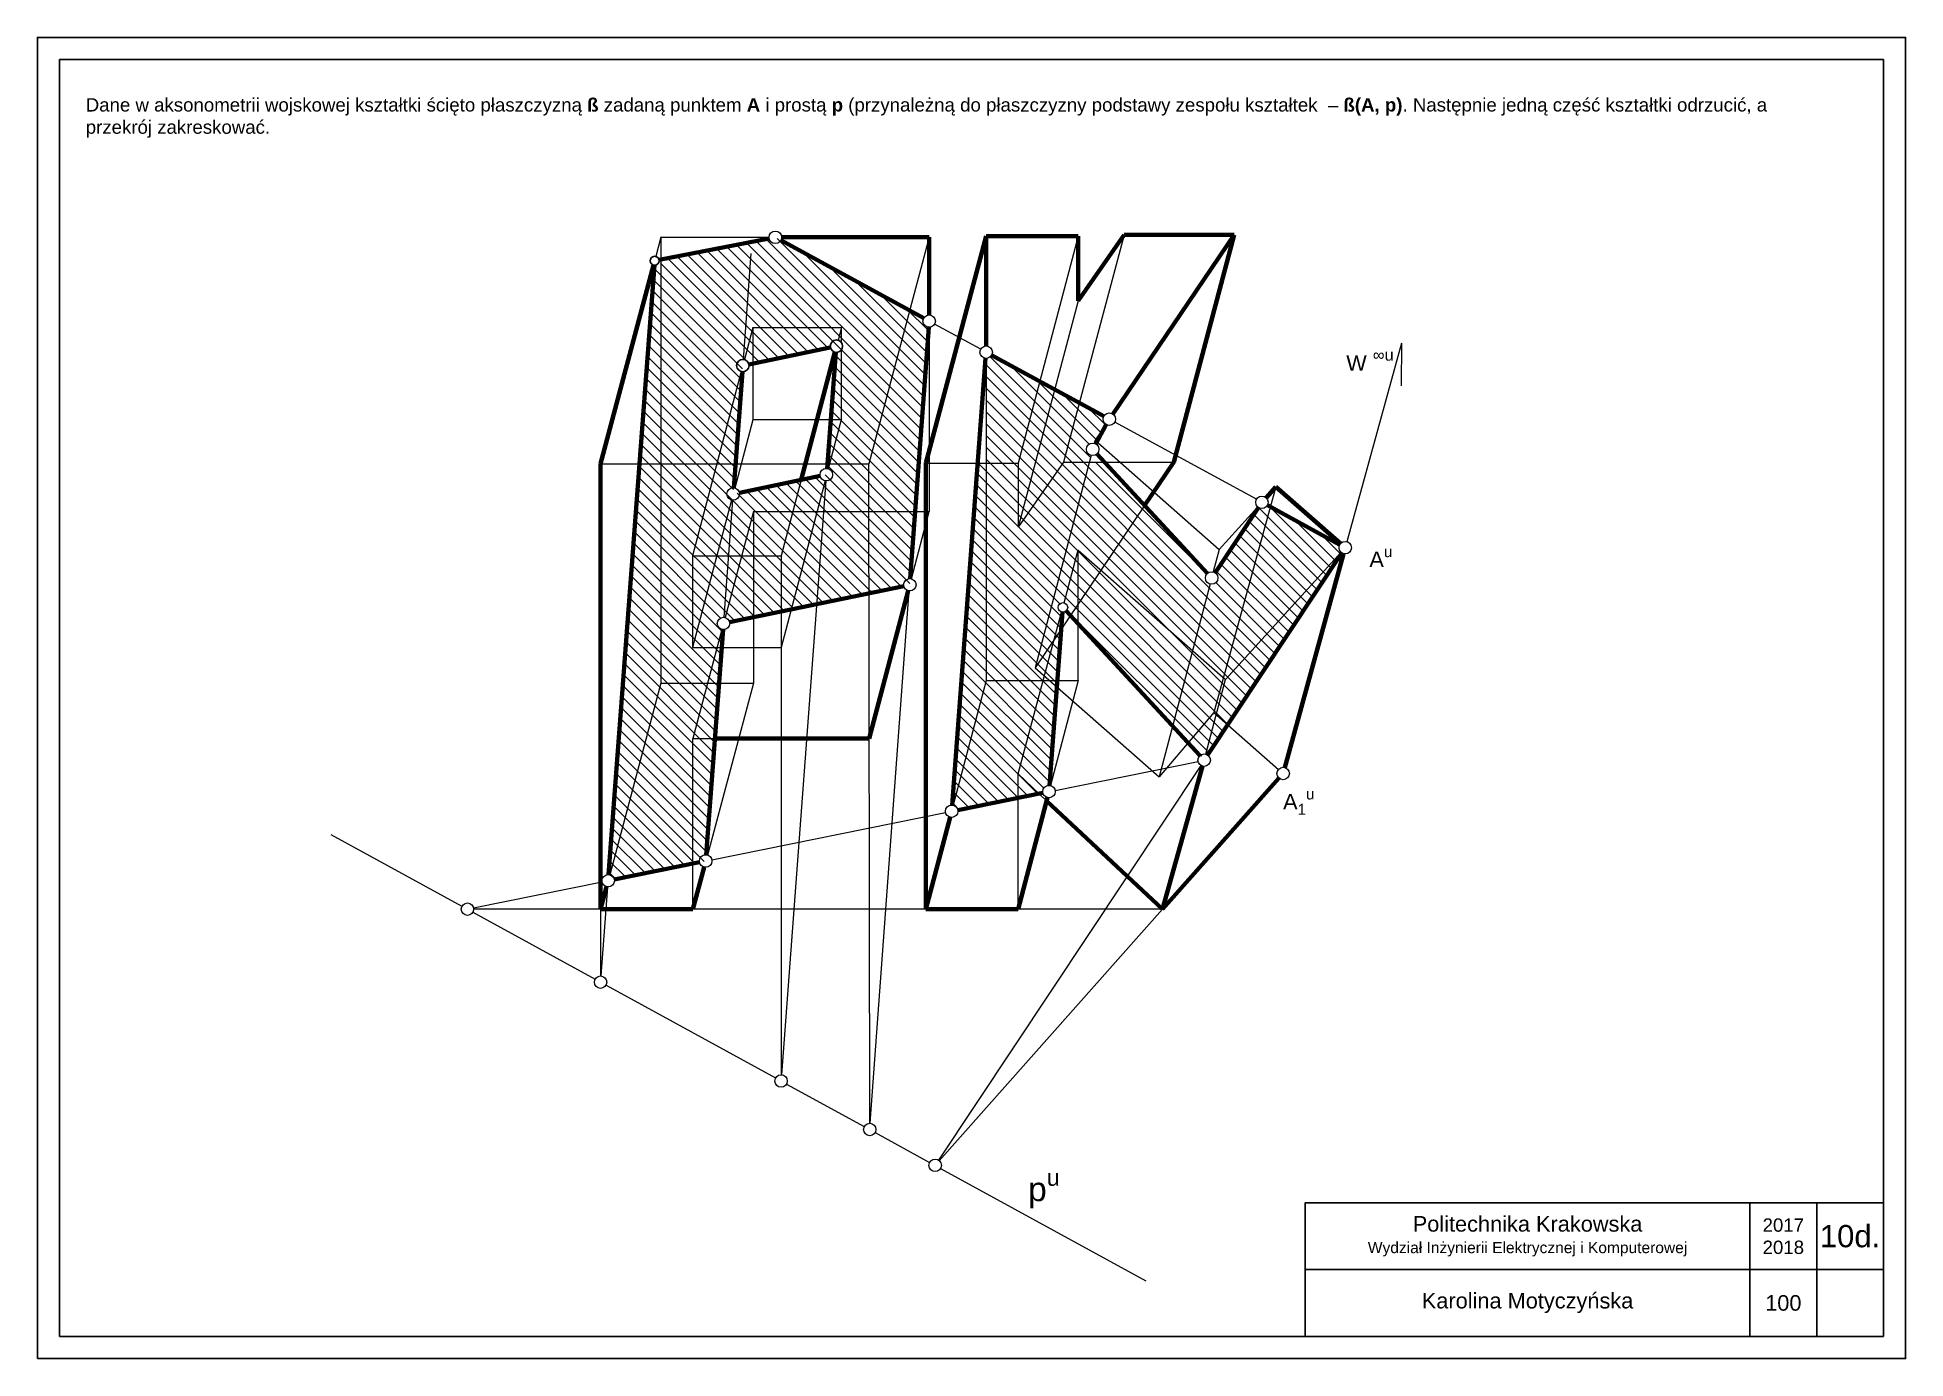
# Model space of a CAD drawing. Header units: inches. Extents: x 12 to 432, y 8 to 305.
import ezdxf

# ---------------------------------------------------------------- set-up
doc = ezdxf.new("R2010")
doc.units = ezdxf.units.IN
doc.header["$MEASUREMENT"] = 0
doc.styles.get("Standard").update_dxf_attribs({"font": 'arial.ttf'})

msp = doc.modelspace()

# ---------------------------------------------------------------- hatches: boundary and pattern name
at = {"lineweight": 18}
h = msp.add_hatch(dxfattribs=at)
h.set_pattern_fill('LINE', color=6, scale=15, angle=315, style=0)
h.set_pattern_definition([(315, (281.178, 252.2768), (1.325825, 1.325825), [])])
h.paths.add_polyline_path([(260.89, 199.66), (251.93, 209.36), (248.45, 209.36), (236.26, 163.16), (240.6, 169.59), (242.24, 175.69, -0.339183), (241.44, 176.73, -0.493448), (242.8, 177.77), (245.99, 189.65), (245.99, 189.63), (251.1, 185.15)])
h.paths.add_polyline_path([(248.45, 209.36), (242.68, 209.36), (232.45, 194.8), (232.45, 209.19), (225.27, 209.19), (225.27, 160.33), (238.11, 160.33), (238.37, 161.3), (236.26, 163.16)])
h.paths.add_polyline_path([(246.23, 222.71), (240.68, 225.73), (232.45, 194.8), (242.68, 209.36)])
h.paths.add_polyline_path([(249.76, 214.33), (252.17, 217.89, -0.248846), (251.56, 219.05, -0.125305), (251.73, 219.72), (246.23, 222.71), (242.68, 209.36), (248.45, 209.36), (248.87, 210.93, -0.340501), (247.82, 212.28, -0.491979), (249.58, 213.63)])
h.paths.add_polyline_path([(240.68, 225.73), (237.33, 227.56), (232.45, 209.19), (232.45, 194.8)])
h.paths.add_polyline_path([(237.33, 227.56), (226.5, 233.45, -0.274653), (225.27, 232.72), (225.27, 209.19), (232.45, 209.19)])
h.paths.add_polyline_path([(225.27, 209.19), (223.4, 209.19), (217.63, 132.31, -0.045663), (217.88, 132.27), (225.27, 160.33)])
h.paths.add_polyline_path([(260.89, 199.66), (251.1, 185.15), (271.67, 167.06), (275.61, 182.01, -0.340501), (274.57, 183.36, -0.209072), (275.02, 184.39)])
h.paths.add_polyline_path([(289.18, 199.32), (288.49, 199.7, -0.440092), (286.49, 199.2), (276.74, 184.53, -0.251255), (277.37, 183.36, -0.491979), (275.61, 182.01), (271.67, 167.06), (278.62, 160.94)])
h.paths.add_polyline_path([(305.06, 189.13, -0.211582), (304.6, 190.16, -0.125305), (304.77, 190.83), (289.18, 199.32), (278.62, 160.94), (279.1, 160.52)])
h.paths.add_polyline_path([(305.22, 189, -0.03767), (305.06, 189.13), (279.1, 160.52), (277, 152.63), (279.58, 150.37)])
h.paths.add_polyline_path([(279.1, 160.52), (278.62, 160.94), (276.46, 153.11), (277, 152.63)])
h.paths.add_polyline_path([(278.62, 160.94), (271.67, 167.06), (267.18, 150.06), (270.67, 146.29), (276.46, 153.11)])
h.paths.add_polyline_path([(277, 152.63), (276.46, 153.11), (270.67, 146.29), (273.33, 143.42, -0.257103), (274.64, 143.74)])
h.paths.add_polyline_path([(279.58, 150.37), (277, 152.63), (274.64, 143.74, -0.081664), (275.05, 143.56)])
h.paths.add_polyline_path([(271.67, 167.06), (251.1, 185.15), (245.99, 177.59), (245.99, 172.97), (267.18, 150.06)])
h.paths.add_polyline_path([(251.1, 185.15), (245.99, 189.63), (245.99, 177.59)], flags=17)
h.paths.add_polyline_path([(245.99, 189.63), (245.99, 189.64), (242.8, 177.77, -0.339183), (243.6, 176.73, -0.209072), (243.25, 175.94), (244.19, 174.92), (245.99, 177.59)], flags=17)
h.paths.add_polyline_path([(245.99, 177.59), (244.19, 174.92), (245.99, 172.97)], flags=17)
h.paths.add_polyline_path([(242.16, 171.9), (242.44, 175.65, -0.047007), (242.24, 175.69), (240.6, 169.59)], flags=17)
h.paths.add_polyline_path([(242.16, 171.9), (240.6, 169.59), (238.37, 161.3), (239.48, 160.33), (241.29, 160.33)], flags=17)
h.paths.add_polyline_path([(240.6, 169.59), (236.26, 163.16), (238.37, 161.3)], flags=17)
h.paths.add_polyline_path([(238.37, 161.3), (238.11, 160.33), (239.48, 160.33)], flags=17)
h.paths.add_polyline_path([(241.29, 160.33), (239.48, 160.33), (241.18, 158.83)])
h.paths.add_polyline_path([(241.18, 158.83), (239.48, 160.33), (238.11, 160.33), (232.45, 139.3), (237.17, 134.89), (238.04, 135.06, -0.049925), (238.01, 135.34, -0.43632), (239.52, 136.74)])
h.paths.add_polyline_path([(238.11, 160.33), (225.27, 160.33), (217.88, 132.27, -0.285891), (218.9, 131.19), (232.45, 133.93), (232.45, 139.3)])
h.paths.add_polyline_path([(232.45, 139.3), (232.45, 133.93), (237.17, 134.89)], flags=17)
h.paths.add_polyline_path([(189.45, 206.59), (168.41, 202.22), (170.58, 231.1), (191.61, 235.46)], flags=16)
edge = h.paths.add_edge_path()
edge.add_arc((166.23, 173.14), 1.4, 11.7278, 265.7095)
edge.add_line((166.13, 171.74), (162.23, 119.73))
edge.add_line((162.23, 119.73), (140.3, 115.3))
edge.add_line((140.3, 115.3), (150.65, 253.26))
edge.add_arc((150.75, 254.66), 1.4, 265.7095, 371.002)
edge.add_line((152.13, 254.92), (177.87, 259.93))
edge.add_line((177.87, 259.93), (211.51, 241.62))
edge.add_arc((212.46, 241.1), 1.08, 151.4312, 265.7959)
edge.add_line((212.38, 240.02), (208.1, 181.83))
edge.add_line((208.1, 181.83), (167.6, 173.42))
h.paths.add_polyline_path([(21.78, 280.48), (401.32, 280.48), (401.32, 292.71), (21.78, 292.71)], flags=9)
h.paths.add_polyline_path([(305.35, 229.45), (317.5, 229.45), (317.5, 237.78), (305.35, 237.78)], flags=9)
h.paths.add_polyline_path([(310.54, 185.08), (317.25, 185.08), (317.25, 193.12), (310.54, 193.12)], flags=9)
h.paths.add_polyline_path([(291.14, 129.8), (298.92, 129.8), (298.92, 138.65), (291.14, 138.65)], flags=9)
h.paths.add_polyline_path([(232.85, 42.17), (242.33, 42.17), (242.33, 54.55), (232.85, 54.55)], flags=9)
h.paths.add_polyline_path([(399.37, 16.74), (409.28, 16.74), (409.28, 23.95), (399.37, 23.95)], flags=9)
h.paths.add_polyline_path([(322.25, 17.22), (371.55, 17.22), (371.55, 24.43), (322.25, 24.43)], flags=9)
h.paths.add_polyline_path([(411.35, 30.19), (427.45, 30.19), (427.45, 40.49), (411.35, 40.49)], flags=9)
h.paths.add_polyline_path([(399.1, 29.75), (409.92, 29.75), (409.92, 40.95), (399.1, 40.95)], flags=9)
h.paths.add_polyline_path([(310.29, 29.96), (383.86, 29.96), (383.86, 41.71), (310.29, 41.71)], flags=9)
h = msp.add_hatch(dxfattribs=at)
h.set_pattern_fill('LINE', color=256, scale=1.3475, angle=315)
h.set_pattern_definition([(315, (-6.481, -0.0953), (3.025224, 3.025224), [])])
edge = h.paths.add_edge_path()
edge.add_arc((274.28, 142.39), 1.4, 56.4155, 132.7645)
edge.add_line((273.33, 143.42), (273.55, 143.18))
edge.add_arc((274.28, 142.39), 1.08, 56.4155, 132.7645, ccw=False)
edge.add_line((274.87, 143.29), (275.05, 143.56))

# ---------------------------------------------------------------- linework, layer by layer
for p, q in [((256.27, 260.5), (242.68, 209.36)), ((152.16, 259.93), (151.01, 255.62)), ((152.16, 259.93), (176.47, 259.93)), ((152.16, 259.93), (152.16, 159.68)), ((170.69, 232.49), (172.47, 256.29)), ((212.46, 259.93), (198.88, 209.03)), ((245.99, 260.2), (232.45, 209.19)), ((245.99, 245.69), (232.45, 194.8)), ((172.84, 239.65), (170.94, 232.45)), ((172.84, 239.65), (192.75, 239.65)), ((172.84, 239.65), (172.84, 218.93)), ((192.75, 239.65), (192, 236.81)), ((192.71, 239.65), (192.71, 236.33)), ((212.46, 239.7), (212.46, 198.31)), ((224.04, 234.79), (213.69, 240.43)), ((318.65, 236.12), (306.37, 191.51)), ((318.65, 236.12), (318.59, 226.53)), ((192.71, 234.59), (192.71, 218.93)), ((225.27, 232.72), (225.27, 160.33)), ((170.22, 229.74), (159.26, 188.31)), ((172.84, 218.93), (168.77, 203.58)), ((192.71, 218.93), (172.84, 218.93)), ((192.71, 218.93), (189.79, 207.9)), ((249.76, 214.33), (249.58, 213.63)), ((252.17, 217.89), (249.76, 214.33)), ((249.76, 214.33), (277.67, 189.79)), ((286.03, 201.04), (254.19, 218.38)), ((248.87, 210.93), (236.26, 163.16)), ((138.59, 209.03), (198.88, 209.03)), ((199.1, 60.77), (198.88, 209.03)), ((211.73, 209.19), (232.45, 209.19)), ((242.68, 209.36), (232.45, 194.8)), ((232.45, 209.19), (232.45, 194.8)), ((242.68, 209.36), (267.43, 209.36)), ((183.69, 205.39), (179.17, 188.31)), ((189.08, 205.2), (179.17, 167.72)), ((189.24, 205.17), (179.27, 71.68)), ((290.43, 203.86), (276.46, 153.11)), ((168.06, 200.87), (159.26, 167.72)), ((166.34, 174.53), (168.31, 200.83)), ((172.98, 198.31), (166.59, 174.49)), ((172.98, 198.31), (212.46, 198.31)), ((172.98, 198.31), (172.98, 159.68)), ((208.46, 183.18), (212.46, 198.31)), ((260.89, 199.66), (236.26, 163.16)), ((277.67, 189.79), (286.32, 199.33)), ((242.8, 177.77), (245.99, 189.65)), ((245.99, 160.33), (245.99, 189.65)), ((245.99, 189.64), (279.1, 160.52)), ((277.67, 189.79), (276.33, 184.72)), ((279.1, 160.52), (305.06, 189.13)), ((159.26, 188.31), (179.17, 188.31)), ((159.26, 188.31), (159.26, 167.72)), ((179.17, 188.31), (179.17, 167.72)), ((275.61, 182.01), (264.16, 138.62)), ((199.2, 60.77), (208, 180.43)), ((232.45, 139.3), (242.24, 175.69)), ((165.87, 171.78), (159.31, 147.3)), ((159.26, 167.72), (179.17, 167.72)), ((179.17, 167.72), (179.17, 71.68)), ((152.16, 159.68), (140.66, 116.65)), ((152.16, 159.68), (172.98, 159.68)), ((172.98, 159.68), (162.59, 121.08)), ((225.27, 160.33), (217.88, 132.27)), ((225.27, 160.33), (245.99, 160.33)), ((236.26, 163.16), (264.16, 138.62)), ((245.99, 160.33), (239.77, 136.7)), ((274.64, 143.74), (279.1, 160.52)), ((276.46, 153.11), (264.16, 138.62)), ((276.46, 153.11), (290.98, 140.34)), ((159.31, 108.9), (159.31, 147.3)), ((159.31, 147.3), (164.29, 147.3)), ((273.5, 141.23), (214.58, 52.48)), ((232.45, 108.9), (232.45, 139.3)), ((232.45, 139.3), (238.87, 133.29)), ((240.79, 135.62), (272.91, 142.11)), ((163.6, 120.01), (216.15, 130.64)), ((77.94, 125.72), (107.43, 109.57)), ((110.03, 109.18), (138.93, 115.02)), ((138.69, 93.9), (140.2, 113.9)), ((265.54, 109.58), (214.73, 52.36)), ((109.88, 108.23), (137.36, 93.18)), ((264.93, 108.9), (110.06, 108.9)), ((138.59, 108.9), (138.59, 93.91)), ((211.73, 108.9), (232.45, 108.9)), ((139.82, 91.83), (177.94, 70.96)), ((180.4, 69.61), (197.87, 60.04)), ((200.32, 58.7), (212.57, 51.99)), ((215.03, 50.64), (261.15, 25.39))]:
    msp.add_line(p, q, dxfattribs=at)
at = {"lineweight": 70}
for p, q in [((256.27, 260.5), (245.99, 245.69)), ((281.03, 260.5), (253.74, 220.2)), ((256.27, 260.5), (281.03, 260.5)), ((281.03, 260.5), (267.43, 209.36)), ((179.27, 259.93), (212.46, 259.93)), ((225.27, 260.2), (211.73, 209.19)), ((212.46, 259.93), (212.46, 242.5)), ((225.27, 260.2), (245.99, 260.2)), ((225.27, 260.2), (225.27, 235.52)), ((245.99, 260.2), (245.99, 245.69)), ((150.5, 253.69), (138.59, 209.03)), ((191.28, 234.1), (183.69, 205.39)), ((138.59, 209.03), (138.59, 108.9)), ((211.73, 209.19), (211.73, 108.9)), ((267.43, 209.36), (260.89, 199.66)), ((288.2, 201.4), (290.43, 203.86)), ((290.43, 203.86), (304.95, 191.09)), ((305.63, 188.81), (292.4, 140.77)), ((198.97, 147.3), (207.74, 180.47)), ((164.29, 147.3), (198.97, 147.3)), ((264.93, 108.9), (273.9, 141.04)), ((291.1, 138.37), (264.92, 108.92)), ((239.06, 133.99), (232.45, 108.9)), ((238.87, 133.29), (264.93, 108.9)), ((217.17, 129.56), (211.73, 108.9)), ((161.86, 118.38), (159.31, 108.9)), ((139.94, 113.95), (138.59, 108.9)), ((138.59, 108.9), (159.31, 108.9)), ((211.73, 108.9), (232.45, 108.9))]:
    msp.add_line(p, q, dxfattribs=at)
for p, q in [((396.98, 12.88), (396.98, 42.88)), ((411.98, 12.88), (411.98, 42.88)), ((296.98, 27.88), (426.98, 27.88))]:
    msp.add_line(p, q)
for points in [[(11.98, 7.88), (431.98, 7.88), (431.98, 304.88), (11.98, 304.88)], [(16.98, 12.88), (426.98, 12.88), (426.98, 299.88), (16.98, 299.88)], [(296.98, 12.88), (426.98, 12.88), (426.98, 42.88), (296.98, 42.88)]]:
    msp.add_lwpolyline(points, close=True)
for points in [[(151.74, 254.85), (176.5, 259.66)], [(179.1, 259.26), (211.23, 241.77)], [(140.4, 116.69), (150.68, 253.66)], [(212.35, 239.7), (208.2, 183.22)], [(171.95, 231.38), (190.24, 235.18)], [(191.51, 234.07), (189.55, 207.95)], [(225.16, 232.73), (217.63, 132.31)], [(251.73, 219.72), (226.5, 233.45)], [(168.52, 203.62), (170.48, 229.7)], [(249.9, 213.51), (252.28, 217.82)], [(275.02, 184.39), (250.17, 211.25)], [(187.98, 206.28), (169.79, 202.51)], [(286.49, 199.2), (276.74, 184.53)], [(304.77, 190.83), (288.49, 199.7)], [(275.05, 143.56), (305.22, 189)], [(206.73, 181.54), (167.6, 173.42)], [(239.52, 136.74), (242.44, 175.65)], [(243.25, 175.94), (273.33, 143.42)], [(166.13, 171.74), (162.33, 121.13)], [(218.9, 131.19), (238.04, 135.06)], [(160.85, 119.45), (141.67, 115.58)]]:
    msp.add_lwpolyline(points, dxfattribs=at)
at = {"lineweight": 18}
for centre, radius in [((177.87, 259.93), 1.4), ((212.46, 241.1), 1.4), ((225.27, 234.12), 1.4), ((252.96, 219.05), 1.4), ((249.22, 212.28), 1.4), ((189.35, 206.57), 1.4), ((168.41, 202.22), 1.4), ((287.26, 200.37), 1.4), ((306, 190.16), 1.4), ((208.1, 181.83), 1.4), ((275.97, 183.36), 1.4), ((242.52, 176.73), 1.08), ((166.23, 173.14), 1.4), ((274.28, 142.39), 1.4), ((292.03, 139.42), 1.4), ((239.41, 135.34), 1.4), ((217.53, 130.92), 1.4), ((162.23, 119.73), 1.4), ((140.3, 115.3), 1.4), ((108.66, 108.9), 1.4), ((138.59, 92.51), 1.4), ((179.17, 70.28), 1.4), ((199.1, 59.37), 1.4), ((213.8, 51.32), 1.4)]:
    msp.add_circle(centre, radius, dxfattribs=at)
for centre, radius in [((150.75, 254.66), 1), ((191.61, 235.46), 1.4), ((170.58, 231.1), 1.4)]:
    msp.add_circle(centre, radius)

# ---------------------------------------------------------------- texts
for s, width, gutter_width, heights, insert, char_height, attachment_point in [('Dane w aksonometrii wojskowej kształtki ścięto płaszczyzną {\\fArial|b1|i0|c238|p34;ß} zadaną punktem {\\fArial|b1|i0|c238|p34;A} i prostą {\\fArial|b1|i0|c238|p34;p }(przynależną do płaszczyzny podstawy zespołu kształtek  – {\\fArial|b1|i0|c238|p34;ß(A, p)}. Następnie jedną część kształtki odrzucić, a przekrój zakreskować.{\\H1.34732x; }', 379.0058, 12.5, [18.18], (22.85, 291.21), 3, 1), ('Politechnika Krakowska\\P{\\H0.71429x;Wydział Inżynierii Elektrycznej i Komputerowej }', 100, 17.5, [0], (346.98, 35.38), 3.5, 5), ('2017\\P2018', 15, 17.5, [0], (404.48, 35.38), 3, 5), ('\\A1;10d.', 15, 17.5, [0], (419.48, 35.38), 5, 5)]:
    msp.add_mtext_dynamic_manual_height_columns(s, width=width, gutter_width=gutter_width, heights=heights, dxfattribs=dict(insert=insert, char_height=char_height, attachment_point=attachment_point))
for s, width, heights, insert, char_height, attachment_point in [('\\A1;W {\\H0.75831x;\\S∞u^ ;} ', 11.6793, [3.63], (306.22, 234.86), 3.5, 1), ('\\A1;A{\\H0.7x;\\Su^ ;}', 53.5358, [0], (311.42, 190.49), 3.5, 1), ('\\A1;A{\\H0.7x;\\S^ 1;\\Su^ ;}', 53.5358, [0], (292.02, 136.02), 3.5, 1), ('\\A1;p{\\H0.7x;\\Su^ ;}', 6.5812, [0], (234.7, 50.5), 5.39, 1), ('Karolina Motyczyńska', 100, [0], (346.98, 20.38), 3.5, 5), ('100', 15, [0], (404.48, 20.38), 3.5, 5)]:
    msp.add_mtext_dynamic_manual_height_columns(s, width=width, gutter_width=17.5, heights=heights, dxfattribs=dict(at, insert=insert, char_height=char_height, attachment_point=attachment_point))

doc.saveas('drawing.dxf')
